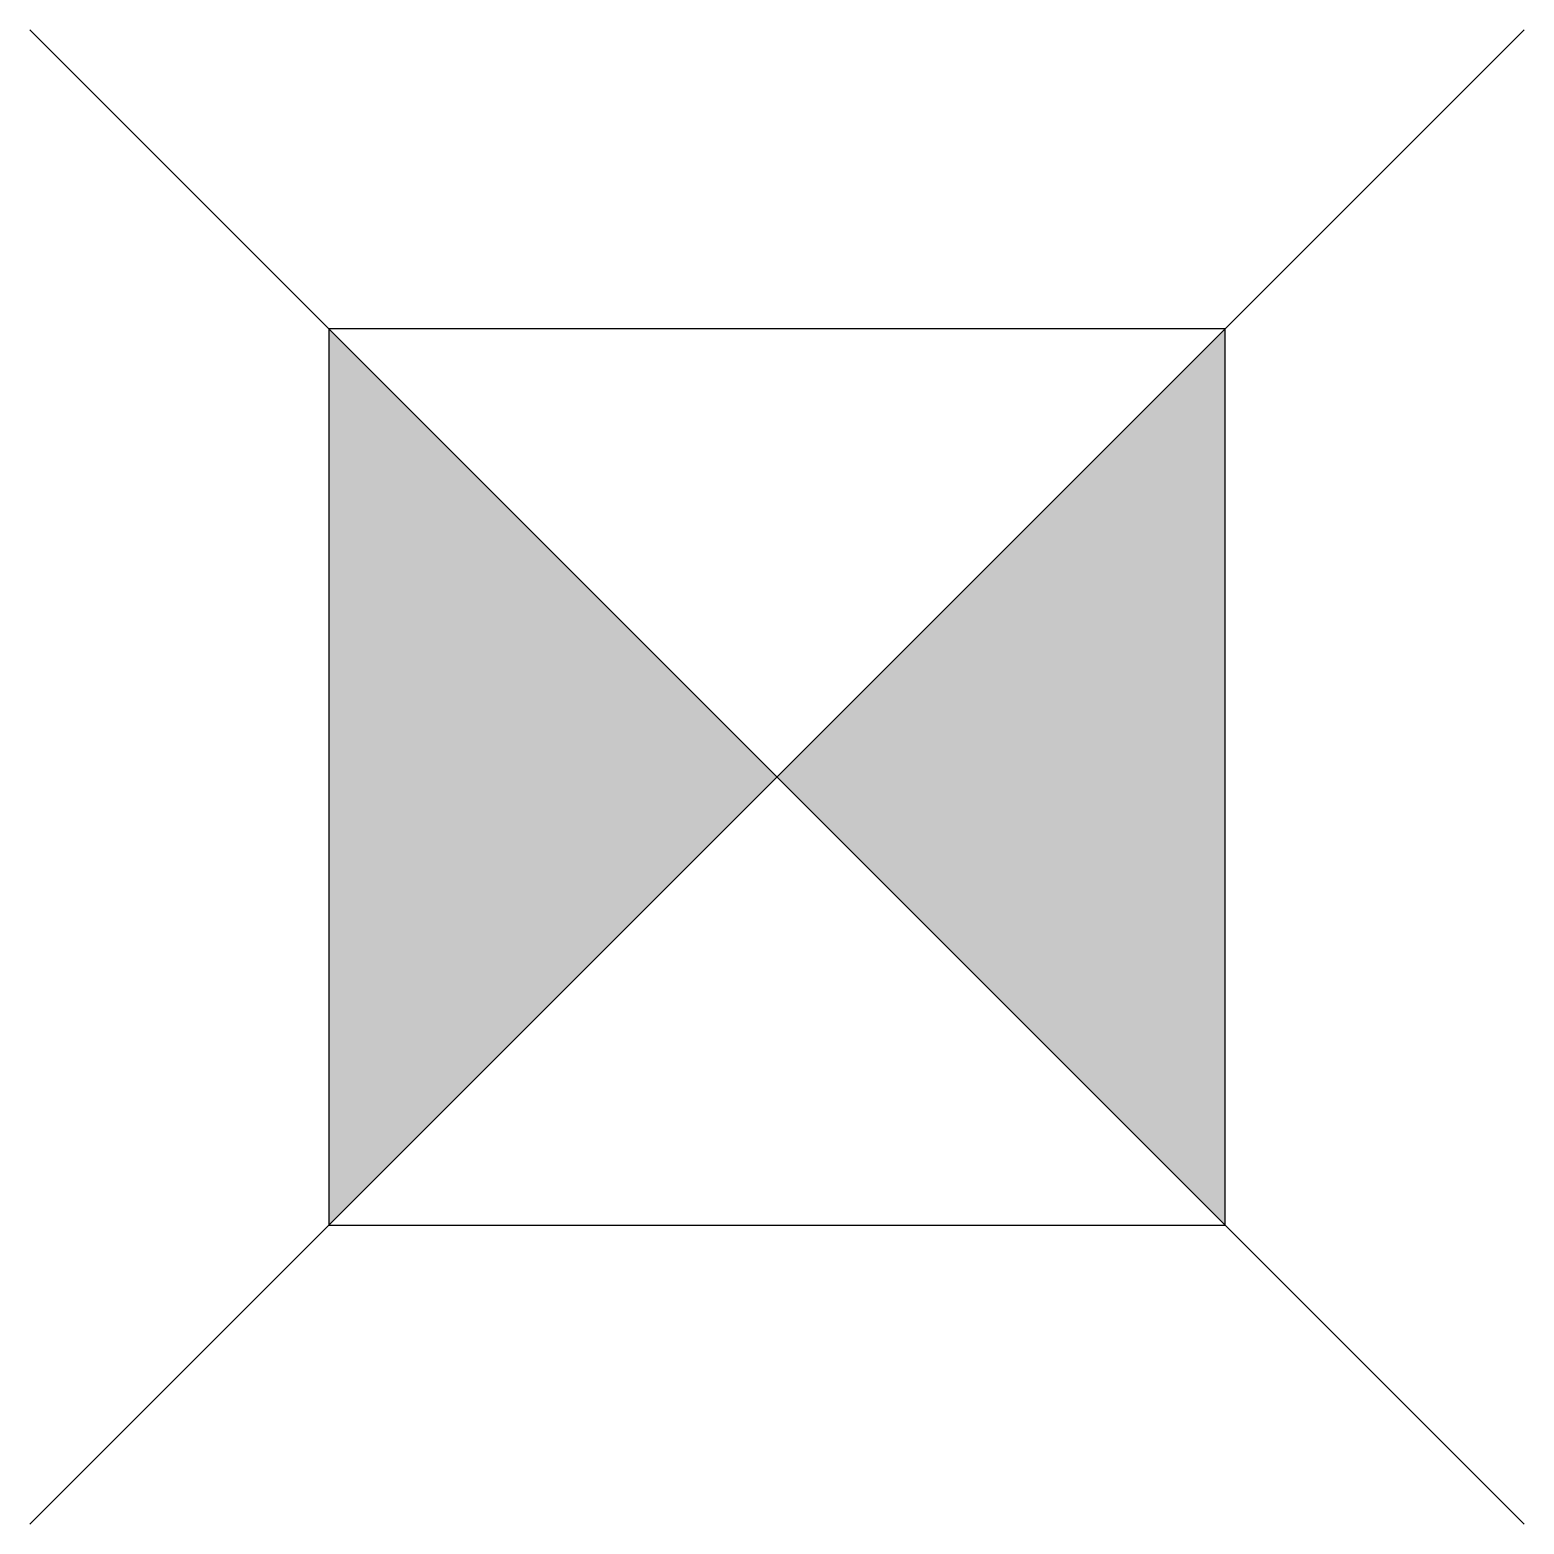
# Model space of a CAD drawing. Header units: metres. Extents: x -1.25 to 1.25, y -0.5 to 2.
import ezdxf

# ---------------------------------------------------------------- set-up
doc = ezdxf.new("R2010")
doc.units = ezdxf.units.M

msp = doc.modelspace()

# ---------------------------------------------------------------- hatches: boundary and pattern name
h = msp.add_hatch(color=256)
h.dxf.hatch_style = 1
h.paths.add_polyline_path([(-0.75, 1.5), (-0.75, 0), (0, 0.75)])
h.paths.add_polyline_path([(0.75, 1.5), (0, 0.75), (0.75, 0)])

# ---------------------------------------------------------------- linework, layer by layer
for p, q in [((1.25, 2), (-1.25, -0.5)), ((-1.25, 2), (1.25, -0.5)), ((-0.75, 0), (0.75, 1.5)), ((0.75, 0), (-0.75, 1.5))]:
    msp.add_line(p, q)
msp.add_lwpolyline([(-0.75, 0), (0.75, 0), (0.75, 1.5), (-0.75, 1.5)], close=True)

doc.saveas('drawing.dxf')
